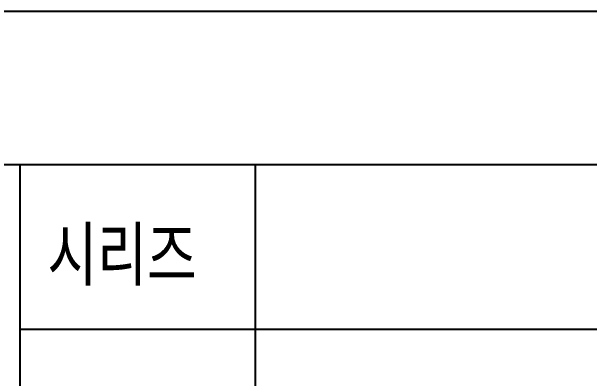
# Model space of a CAD drawing. Extents: x -6018 to -5598, y -4727 to -4430.
# Drawn here: x -5691.07 to -5641.9, y -4461.36 to -4430.19 of the extents above; entities that cross this region are included whole.
import ezdxf

# ---------------------------------------------------------------- set-up
doc = ezdxf.new("R2010")
doc.units = 0
doc.header["$LTSCALE"] = 7
doc.layers.get('0').update_dxf_attribs({"color": 2, "linetype": 'CONTINUOUS'})
doc.layers.add('D', color=2, linetype='CONTINUOUS')
doc.styles.add('GHS', font='ROMANS.shx', dxfattribs={"bigfont": 'GHS.shx'})

# ---------------------------------------------------------------- blocks, each defined once
blk = doc.blocks.new('BORDER')
blk.add_line((1, 1), (0, 1))

msp = doc.modelspace()

# ---------------------------------------------------------------- linework, layer by layer
at = {"color": 4}
msp.add_line((-5987.35532, -4443.18578), (-5609.35532, -4443.18578), dxfattribs=at)
at = {"color": 7}
for p, q in [((-5690.35532, -4443.18578), (-5690.35532, -4499.18578)), ((-5670.35532, -4443.18578), (-5670.35532, -4485.18578)), ((-5690.35532, -4457.18578), (-5609.35532, -4457.18578))]:
    msp.add_line(p, q, dxfattribs=at)

# ---------------------------------------------------------------- block references
at = {"xscale": 420, "yscale": 297, "zscale": 420}
msp.add_blockref('BORDER', (-6018.35532, -4727.18578), dxfattribs=at)

# ---------------------------------------------------------------- texts
at = {"layer": 'D', "style": 'GHS', "width": 0.8}
msp.add_text('시리즈', height=5, dxfattribs=at).set_placement((-5688.01496, -4453.49008))

doc.saveas('drawing.dxf')
